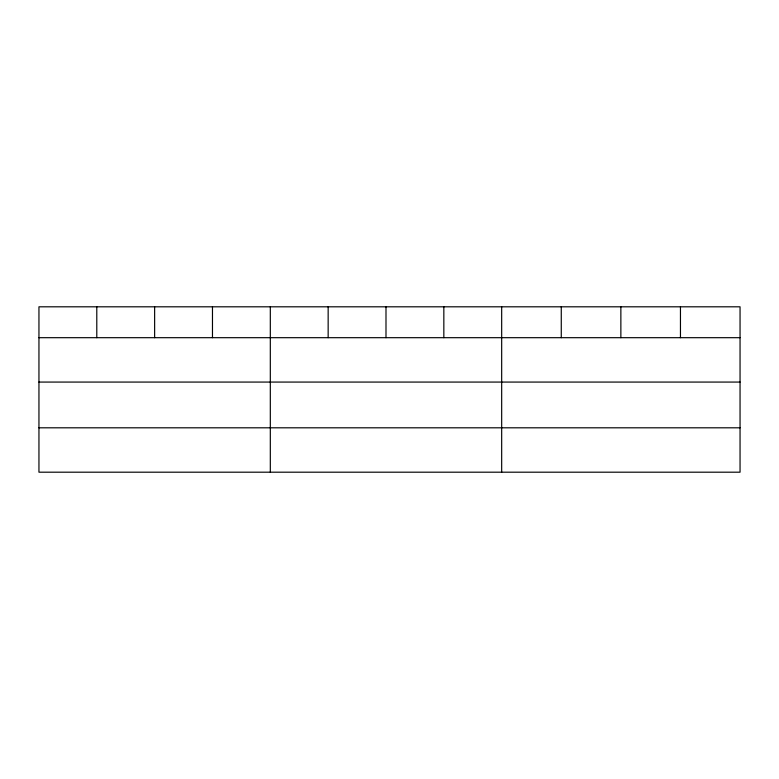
<?xml version="1.0" encoding="UTF-8"?>
<svg xmlns="http://www.w3.org/2000/svg" width="779" height="779" viewBox="0 0 779 779"><rect width="100%" height="100%" fill="white"/><g stroke="black" fill="none" stroke-linecap="round" stroke-linejoin="round"><path stroke-width="1.17" d="M740.05 382.07L740.05 306.809L38.95 306.809L38.95 472.191L740.05 472.191L740.05 382.07L38.95 382.07M38.95 337.687L740.05 337.687M38.95 427.807L740.05 427.807M680.457 306.809L680.457 337.687M620.863 306.809L620.863 337.687M561.269 306.809L561.269 337.687M501.676 306.809L501.676 472.191M443.835 306.809L443.835 337.687M385.994 306.809L385.994 337.687M328.154 306.809L328.154 337.687M270.313 306.809L270.313 472.191M212.472 306.809L212.472 337.687M154.632 306.809L154.632 337.687M96.791 306.809L96.791 337.687"/></g></svg>
